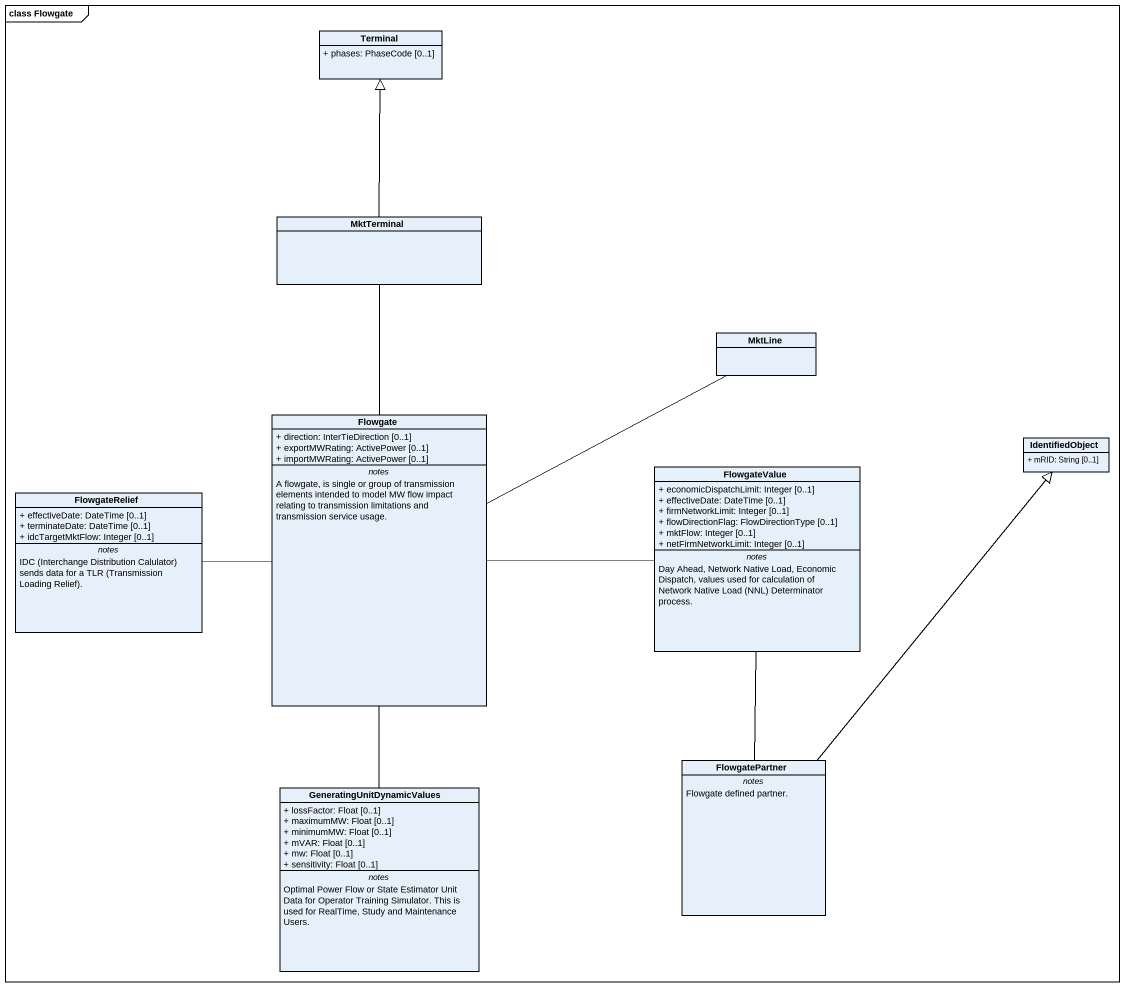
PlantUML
@startuml
mainframe class Flowgate
hide circle
hide empty members
skinparam classAttributeIconSize 0
class Terminal {
  + phases: PhaseCode [0..1]
}
class MktTerminal
class MktLine
class Flowgate {
  + direction: InterTieDirection [0..1]
  + exportMWRating: ActivePower [0..1]
  + importMWRating: ActivePower [0..1]
  -- notes --
  A flowgate, is single or group of transmission elements intended to model MW flow impact relating to transmission limitations and transmission service usage.
}
class FlowgateValue {
  + economicDispatchLimit: Integer [0..1]
  + effectiveDate: DateTime [0..1]
  + firmNetworkLimit: Integer [0..1]
  + flowDirectionFlag: FlowDirectionType [0..1]
  + mktFlow: Integer [0..1]
  + netFirmNetworkLimit: Integer [0..1]
  -- notes --
  {field} Day Ahead, Network Native Load, Economic Dispatch, values used for calculation of Network Native Load (NNL) Determinator process.
}
class IdentifiedObject {
  + mRID: String [0..1]
}
class FlowgateRelief {
  + effectiveDate: DateTime [0..1]
  + terminateDate: DateTime [0..1]
  + idcTargetMktFlow: Integer [0..1]
  -- notes --
  {field} IDC (Interchange Distribution Calulator) sends data for a TLR (Transmission Loading Relief).
}
class FlowgatePartner {
  -- notes --
  Flowgate defined partner.
}
class GeneratingUnitDynamicValues {
  + lossFactor: Float [0..1]
  + maximumMW: Float [0..1]
  + minimumMW: Float [0..1]
  + mVAR: Float [0..1]
  + mw: Float [0..1]
  + sensitivity: Float [0..1]
  -- notes --
  Optimal Power Flow or State Estimator Unit Data for Operator Training Simulator. This is used for RealTime, Study and Maintenance Users.
}
MktTerminal -up-|> Terminal
MktTerminal -- Flowgate
Flowgate -right- MktLine
Flowgate -right- FlowgateValue
Flowgate -left- FlowgateRelief
FlowgatePartner -up- FlowgateValue
FlowgatePartner -up-|> IdentifiedObject
GeneratingUnitDynamicValues -up- Flowgate
@enduml
